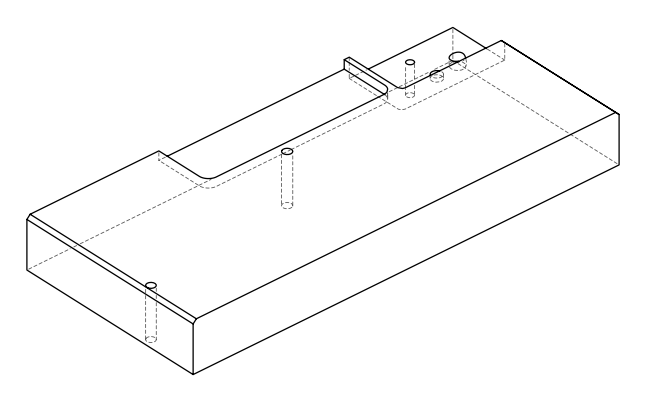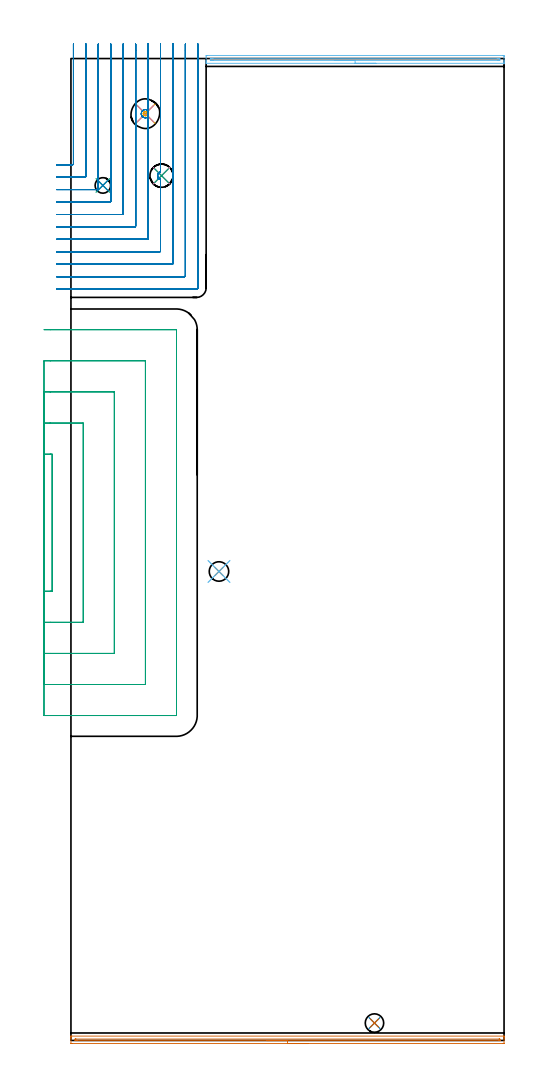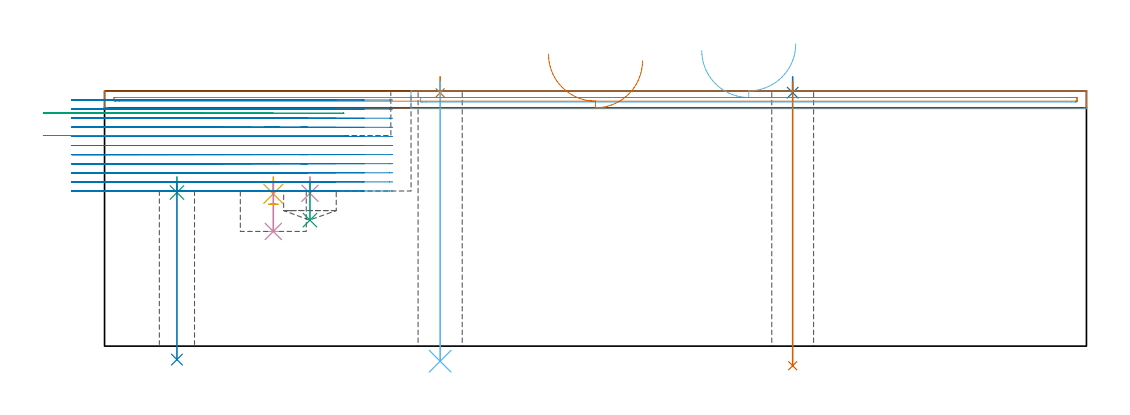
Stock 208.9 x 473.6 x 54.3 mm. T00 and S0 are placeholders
(PLAN: 15 operations, 9 tool changes, 48.9 min)
(1 SPOT_DRILL | STEP1HOLE | NXT0321_9005460120000 | 0.03 min | 8 mm3)
(2 SPOT_DRILL_1 | STEP1HOLE_1 | NXT0321_9005460120000 | 0.03 min | 12 mm3)
(3 SPOT_DRILL_2 | STEP1HOLE_2 | NXT0321_9005460120000 | 0.03 min | 2261 mm3)
(4 SPOT_DRILL_3 | STEP1POCKET | NXT0321_9005460120000 | 0.03 min | 2297 mm3)
(5 SPOT_DRILL_4 | STEP1POCKET_1 | NXT0321_9005460120000 | 0.03 min | 2311 mm3)
(6 DRILL_THROUGH_HOLE_INTO_CENTER | STEP1HOLE | NXT0301_065 | 0.24 min | 3740 mm3)
(7 DRILL_THROUGH_HOLE_INTO_CENTER_1 | STEP1HOLE_1 | UGT0301_205 | 0.24 min | 3354 mm3)
(8 DRILL_THROUGH_HOLE_INTO_CENTER_2 | STEP1HOLE_2 | NXT0301_046 | 0.16 min | 1466 mm3)
(9 DRILL_BLIND_HOLE_INTO_CENTER | STEP1POCKET | NXT0301_083 | 0.04 min | 552 mm3)
(10 DRILL_BLIND_HOLE_INTO_CENTER_1 | STEP1POCKET_1 | NXT0301_128 | 0.05 min | 934 mm3)
(11 MILL_ROUGH_BLIND_HOLE_CONTOUR | STEP1POCKET_1 | UGT0201_129 | Spiral | 0.09 min | 978 mm3)
(12 AREA_MILL | FG_CHAMFER_SURFACE | UGT0205_001 | 2.45 min | 1058 mm3)
(13 AREA_MILL_1 | FG_CHAMFER_SURFACE_1 | UGT0205_001 | 3.49 min | 1354 mm3)
(14 MILL_CORNER_NOTCH_RECTANGULAR | CORNER_NOTCH_RECTANGULAR | NXT0201_009 | Follow Part, ap 2, ae 75% | 33.89 min | 152308 mm3)
(15 MILL_SLOT | SLOT_PARTIAL_RECTANGULAR | UGT0201_104 | Follow Part, ap 5, ae 75% | 8.05 min | 118826 mm3)
(TOOL NXT0321_9005460120000 | NC Spot Drill, 142deg, 12mm, Carbide, Uncoated | D12 PA142 FL30 Z2)
(TOOL NXT0301_065 | Carbide Drill 9.4mm [860.1-0940-075A1-MM 2214] | D9.4 PA140 FL98 Z2)
(TOOL UGT0301_205 | Twist Drill 8.9 mm | D8.9 PA118 FL78 Z2)
(TOOL NXT0301_046 | Carbide Drill 7.5mm [860.1-0750-038A1-MM 2214] | D7.5 PA140 FL53 Z2)
(TOOL NXT0301_083 | Carbide Drill 11.2mm [860.1-1120-056A1-MM 2214] | D11.2 PA140 FL72 Z2)
(TOOL NXT0301_128 | Carbide Drill 12mm [861.1-1200-036A1-GP GC34] | D12 PA150 FL37.4 Z2)
(TOOL UGT0201_129 | Carbide End Mill 11.9 | D11.9 FL15 Z4)
(TOOL UGT0205_001 | Chamfer Mill 20 x 3 x 45 deg. | D20 FL50 Z2)
(TOOL NXT0201_009 | ENDMILL 8mm [2P460-0800-NA 1630] | D8 FL26 Z6)
(TOOL UGT0201_104 | End Mill 20 mm | D20 FL22 Z2)
(OP 1 SPOT_DRILL)
G17 G21 G94 G90
T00 M6
G54
G17 G0 G90 X71.4 Y226.2 S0 M3
G43 Z64.3 H0
G94 G81 G98 Z53.887 F250. R57.3
G80
M5
M2
(OP 2 SPOT_DRILL_1)
G17 G21 G94 G90
T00 M6
G54
G17 G0 G90 X146.4 Y8.4 S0 M3
G43 Z64.3 H0
G94 G81 G98 Z53.917 F250. R57.3
G80
M5
M2
(OP 3 SPOT_DRILL_2)
G17 G21 G94 G90
T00 M6
G54
G17 G0 G90 X15.4 Y412.4 S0 M3
G43 Z64.3 H0
G94 G81 G98 Z32.673 F250. R36.
G80
M5
M2
(OP 4 SPOT_DRILL_3)
G17 G21 G94 G90
T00 M6
G54
G17 G0 G90 X43.7 Y417.1 S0 M3
G43 Z64.3 H0
G94 G81 G98 Z32.518 F250. R36.
G80
M5
M2
(OP 5 SPOT_DRILL_4)
G17 G21 G94 G90
T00 M6
G54
G17 G0 G90 X35.9 Y447. S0 M3
G43 Z64.3 H0
G94 G81 G98 Z32.397 F250. R36.
G80
M5
M2
(OP 6 DRILL_THROUGH_HOLE_INTO_CENTER)
G17 G21 G94 G90
T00 M6
G54
G17 G0 G90 X71.4 Y226.2 S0 M3
G43 Z64.3 H1
G94 G73 G98 Z-3.211 F250. Q8.216 R56.3
G80
M5
M2
(OP 7 DRILL_THROUGH_HOLE_INTO_CENTER_1)
G17 G21 G94 G90
T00 M6
G54
G17 G0 G90 X146.4 Y8.4 S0 M3
G43 Z64.3 H0
G94 G73 G98 Z-4.174 F250. Q8.353 R56.3
G80
M5
M2
(OP 8 DRILL_THROUGH_HOLE_INTO_CENTER_2)
G17 G21 G94 G90
T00 M6
G54
G17 G0 G90 X15.4 Y412.4 S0 M3
G43 Z64.3 H1
G94 G73 G98 Z-2.865 F250. Q7.173 R35.
G80
M5
M2
(OP 9 DRILL_BLIND_HOLE_INTO_CENTER)
G17 G21 G94 G90
T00 M6
G54
G17 G0 G90 X43.7 Y417.1 S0 M3
G43 Z64.3 H1
G94 G81 G98 Z26.8 F250. R35.
G80
M5
M2
(OP 10 DRILL_BLIND_HOLE_INTO_CENTER_1)
G17 G21 G94 G90
T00 M6
G54
G17 G0 G90 X35.9 Y447. S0 M3
G43 Z64.3 H1
G94 G81 G98 Z24.4 F250. R35.
G80
M5
M2
(OP 11 MILL_ROUGH_BLIND_HOLE_CONTOUR)
G17 G21 G94 G90
T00 M6
G54
G17 G0 G90 X35.9 Y447. S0 M3
G43 Z64.3 H0
Z30.2
G94 G3 X36.425 Y447.525 R0.525 F250.
X35.9 Y448.05 R0.525
X34.85 Y447. R1.05
X35.9 Y448.05 R-1.05
X35.375 Y447.525 R0.525
X35.9 Y447. R0.525
G0 Z24.4
G3 X36.425 Y447.525 R0.525
X35.9 Y448.05 R0.525
X34.85 Y447. R1.05
X35.9 Y448.05 R-1.05
X35.375 Y447.525 R0.525
X35.9 Y447. R0.525
G0 Z64.3
M5
M2
(OP 12 AREA_MILL)
G17 G21 G94 G90
T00 M6
G54
G17 G0 G90 X147.05 Y471.3 S1061 M3
G43 Z64.3 H0
G94 G1 X147.012 Z63.428 F250.
X146.898 Z62.563
X146.709 Z61.712
X146.447 Z60.88
X146.113 Z60.074
X145.71 Z59.3
X145.242 Z58.564
X144.71 Z57.872
X144.121 Z57.229
X143.478 Z56.639
X142.786 Z56.108
X142.05 Z55.64
X141.276 Z55.237
X140.47 Z54.903
X139.638 Z54.641
X138.786 Z54.452
X137.922 Z54.338
X137.05 Z54.3
X65.337
X65.21 Y471.303 Z54.288
X65.206 Y471.335 Z54.256
X65.2 Y471.649 Z53.95
Y472.206 Z53.393
Y472.755 Z52.84
Y474.809 Z50.789
X65.202 Y475.091 Z50.505
X65.621 Y475.1 Z50.5
X208.317
X208.48 Y475.099 Z50.501
X208.898 Y475.091 Z50.505
X208.9 Y474.809 Z50.789
Y474.534 Z51.062
Y472.755 Z52.84
Y472.206 Z53.393
Y471.649 Z53.95
Y471.337 Z54.254
X208.891 Y471.303 Z54.288
X208.762 Y471.3 Z54.3
X137.05
Y472.714 Z52.886
X68.455
X67.603 Y472.717 Z52.883
X67.565 Y472.719 Z52.881
X67.21 Y472.755 Z52.845
X67.205 Y473.114 Z52.486
X67.21 Y473.645 Z51.955
X67.528 Y473.681 Z51.919
X67.565 Y473.683 Z51.917
X68.414 Y473.686 Z51.914
X205.645
X206.497 Y473.683 Z51.917
X206.535 Y473.681 Z51.919
X206.89 Y473.645 Z51.955
X206.895 Y473.286 Z52.314
X206.89 Y472.755 Z52.845
X206.572 Y472.719 Z52.881
X206.535 Y472.717 Z52.883
X205.686 Y472.714 Z52.886
X137.05
X136.178 Z52.924
X135.314 Z53.038
X134.462 Z53.226
X133.63 Z53.489
X132.824 Z53.823
X132.05 Z54.225
X131.314 Z54.694
X130.622 Z55.225
X129.979 Z55.815
X129.39 Z56.458
X128.858 Z57.15
X128.39 Z57.886
X127.987 Z58.66
X127.653 Z59.466
X127.391 Z60.298
X127.202 Z61.149
X127.088 Z62.014
X127.05 Z62.886
G0 Z64.3
M5
M2
(OP 13 AREA_MILL_1)
G17 G21 G94 G90
T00 M6
G54
G17 G0 G90 X114.45 Y-1.5 S1061 M3
G43 Z64.3 H0
Z60.7
G94 G1 X114.412 Z59.828 F250.
X114.298 Z58.964
X114.109 Z58.112
X113.847 Z57.28
X113.513 Z56.474
X113.11 Z55.7
X112.641 Z54.964
X112.11 Z54.272
X111.521 Z53.629
X110.878 Z53.04
X110.186 Z52.508
X109.45 Z52.04
X108.676 Z51.637
X107.87 Z51.303
X107.038 Z51.041
X106.186 Z50.852
X105.322 Z50.738
X104.45 Z50.7
X0.592
X0.385 Y-1.498 Z50.702
X0.002 Y-1.491 Z50.705
X0. Y-1.314 Z50.883
Y0.742 Z52.936
Y1.321 Z53.52
Y1.789 Z53.988
X0.006 Y2.089 Z54.28
X0.008 Y2.097 Z54.288
X0.146 Y2.1 Z54.3
X208.754
X208.892 Y2.097 Z54.288
X208.894 Y2.089 Z54.28
X208.9 Y1.788 Z53.987
Y1.321 Z53.52
Y0.742 Z52.936
Y-1.314 Z50.883
X208.898 Y-1.491 Z50.705
X208.514 Y-1.5 Z50.7
X104.45
Y-0.086 Z52.114
X3.21
X2.375 Y-0.084 Z52.116
X2.316 Y-0.083 Z52.117
X2.01 Y-0.069 Z52.131
X2.007 Y0.022 Z52.222
X2.002 Y0.228 Z52.428
X2.007 Y0.535 Z52.735
X2.01 Y0.677 Z52.877
X2.051 Y0.679 Z52.879
X2.153 Y0.683 Z52.883
X2.357 Y0.686 Z52.886
X2.375
X206.525 Y0.685 Z52.885
X206.584 Y0.683 Z52.883
X206.89 Y0.669 Z52.869
X206.893 Y0.578 Z52.778
X206.898 Y0.372 Z52.572
X206.895 Y0.114 Z52.314
X206.89 Y-0.07 Z52.13
X206.883 Y-0.079 Z52.121
X206.865 Y-0.082 Z52.118
X206.817 Y-0.084 Z52.116
X206.72 Y-0.085 Z52.115
X206.525 Y-0.086 Z52.114
X104.45
X103.578 Z52.152
X102.713 Z52.266
X101.862 Z52.455
X101.03 Z52.717
X100.224 Z53.051
X99.45 Z53.454
X98.714 Z53.923
X98.022 Z54.454
X97.379 Z55.043
X96.79 Z55.686
X96.258 Z56.378
X95.79 Z57.114
X95.387 Z57.888
X95.053 Z58.694
X94.791 Z59.526
X94.602 Z60.378
X94.488 Z61.243
X94.45 Z62.114
G0 Z64.3
M5
M2
(OP 14 MILL_CORNER_NOTCH_RECTANGULAR)
G17 G21 G94 G90
T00 M6
G54
G17 G0 G90 X-7. Y422.4 S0 M3
G43 Z64.3 H1
Z52.364
G94 G1 X-4. F250.
X0.805 F500.
G3 X1.2 Y422.795 R0.4
G1 Y477.6
Y480.6 F250.
G0 Z64.3
X-7. Y416.4
Z52.364
G1 X-4.
X6.805 F500.
G3 X7.2 Y416.795 R0.4
G1 Y477.6
Y480.6 F250.
G0 Z64.3
X-7. Y410.4
Z52.364
G1 X-4.
X12.804 F500.
G3 X13.2 Y410.796 R0.4
G1 Y477.6
Y480.6 F250.
G0 Z64.3
X-7. Y404.4
Z52.364
G1 X-4.
X18.804 F500.
G3 X19.2 Y404.796 R0.4
G1 Y477.6
Y480.6 F250.
G0 Z64.3
X-7. Y398.4
Z52.364
G1 X-4.
X24.804 F500.
G3 X25.2 Y398.796 R0.4
G1 Y477.6
Y480.6 F250.
G0 Z64.3
X-7. Y392.4
Z52.364
G1 X-4.
X30.804 F500.
G3 X31.2 Y392.796 R0.4
G1 Y477.6
Y480.6 F250.
G0 Z64.3
X-7. Y386.4
Z52.364
G1 X-4.
X36.804 F500.
G3 X37.2 Y386.796 R0.4
G1 Y445.513
X37.174 Y445.484
G2 X35.931 Y445.013 R1.785
X34.336 Y445.774 R1.949
G1 X34.072 Y446.205
X34.026 Y446.31
X34.012 Y446.354
X33.928 Y446.755
G2 X34.371 Y448.275 R2.045
X36.951 Y448.694 R1.983
X37.2 Y448.511 R2.006
G1 Y477.6
Y480.6 F250.
G0 Z64.3
X-7. Y380.4
Z52.364
G1 X-4.
X42.804 F500.
G3 X43.2 Y380.796 R0.4
G1 Y415.184
X43.047 Y415.225
X42.638 Y415.411
G2 X42.032 Y416.007 R2.091
X42.418 Y418.609 R1.981
G1 X42.814 Y418.887
X42.869 Y418.915
G2 X43.2 Y419.025 R2.105
G1 Y477.6
Y480.6 F250.
G0 Z64.3
X-7. Y374.4
Z52.364
G1 X-4.
X48.803 F500.
G3 X49.2 Y374.797 R0.4
G1 Y477.6
Y480.6 F250.
G0 Z64.3
X-7. Y368.4
Z52.364
G1 X-4.
X54.803 F500.
G3 X55.2 Y368.797 R0.4
G1 Y477.6
Y480.6 F250.
G0 Z64.3
X-7. Y362.4
Z52.364
G1 X-4.
X60.6 F500.
G3 X61.2 Y363. R0.6
G1 Y477.6
Y480.6 F250.
G0 Z64.3
X-7. Y422.4
Z50.427
G1 X-4.
X0.805 F500.
G3 X1.2 Y422.795 R0.4
G1 Y477.6
Y480.6 F250.
G0 Z64.3
X-7. Y416.4
Z50.427
G1 X-4.
X6.805 F500.
G3 X7.2 Y416.795 R0.4
G1 Y477.6
Y480.6 F250.
G0 Z64.3
X-7. Y410.4
Z50.427
G1 X-4.
X12.804 F500.
G3 X13.2 Y410.796 R0.4
G1 Y477.6
Y480.6 F250.
G0 Z64.3
X-7. Y404.4
Z50.427
G1 X-4.
X18.804 F500.
G3 X19.2 Y404.796 R0.4
G1 Y477.6
Y480.6 F250.
G0 Z64.3
X-7. Y398.4
Z50.427
G1 X-4.
X24.804 F500.
G3 X25.2 Y398.796 R0.4
G1 Y477.6
Y480.6 F250.
G0 Z64.3
X-7. Y392.4
Z50.427
G1 X-4.
X30.804 F500.
G3 X31.2 Y392.796 R0.4
G1 Y477.6
Y480.6 F250.
G0 Z64.3
X-7. Y386.4
Z50.427
G1 X-4.
X36.804 F500.
G3 X37.2 Y386.796 R0.4
G1 Y445.513
X37.174 Y445.484
G2 X35.931 Y445.013 R1.785
X34.336 Y445.774 R1.949
G1 X34.072 Y446.205
X34.026 Y446.31
X34.012 Y446.354
X33.928 Y446.755
G2 X34.371 Y448.275 R2.045
X36.951 Y448.694 R1.983
X37.2 Y448.511 R2.006
G1 Y477.6
Y480.6 F250.
G0 Z64.3
X-7. Y380.4
Z50.427
G1 X-4.
X42.804 F500.
G3 X43.2 Y380.796 R0.4
G1 Y415.184
X43.047 Y415.225
X42.638 Y415.411
G2 X42.032 Y416.007 R2.091
X42.418 Y418.609 R1.981
G1 X42.814 Y418.887
X42.869 Y418.915
G2 X43.2 Y419.025 R2.105
G1 Y477.6
Y480.6 F250.
G0 Z64.3
X-7. Y374.4
Z50.427
G1 X-4.
X48.803 F500.
G3 X49.2 Y374.797 R0.4
G1 Y477.6
Y480.6 F250.
G0 Z64.3
X-7. Y368.4
Z50.427
G1 X-4.
X54.803 F500.
G3 X55.2 Y368.797 R0.4
G1 Y477.6
Y480.6 F250.
G0 Z64.3
X-7. Y362.4
Z50.427
G1 X-4.
X60.6 F500.
G3 X61.2 Y363. R0.6
G1 Y477.6
Y480.6 F250.
G0 Z64.3
X-7. Y422.4
Z48.491
G1 X-4.
X0.805 F500.
G3 X1.2 Y422.795 R0.4
G1 Y477.6
Y480.6 F250.
G0 Z64.3
X-7. Y416.4
Z48.491
G1 X-4.
X6.805 F500.
G3 X7.2 Y416.795 R0.4
G1 Y477.6
Y480.6 F250.
G0 Z64.3
X-7. Y410.4
Z48.491
G1 X-4.
X12.804 F500.
G3 X13.2 Y410.796 R0.4
G1 Y477.6
Y480.6 F250.
G0 Z64.3
X-7. Y404.4
Z48.491
G1 X-4.
X18.804 F500.
G3 X19.2 Y404.796 R0.4
G1 Y477.6
Y480.6 F250.
G0 Z64.3
X-7. Y398.4
Z48.491
G1 X-4.
X24.804 F500.
G3 X25.2 Y398.796 R0.4
G1 Y477.6
Y480.6 F250.
G0 Z64.3
X-7. Y392.4
Z48.491
G1 X-4.
X30.804 F500.
G3 X31.2 Y392.796 R0.4
G1 Y477.6
Y480.6 F250.
G0 Z64.3
X-7. Y386.4
Z48.491
G1 X-4.
X36.804 F500.
G3 X37.2 Y386.796 R0.4
G1 Y445.513
X37.174 Y445.484
G2 X35.931 Y445.013 R1.785
X34.336 Y445.774 R1.949
G1 X34.072 Y446.205
X34.026 Y446.31
X34.012 Y446.354
X33.928 Y446.755
G2 X34.371 Y448.275 R2.045
X36.951 Y448.694 R1.983
X37.2 Y448.511 R2.006
G1 Y477.6
Y480.6 F250.
G0 Z64.3
X-7. Y380.4
Z48.491
G1 X-4.
X42.804 F500.
G3 X43.2 Y380.796 R0.4
G1 Y415.184
X43.047 Y415.225
X42.638 Y415.411
G2 X42.032 Y416.007 R2.091
X42.418 Y418.609 R1.981
G1 X42.814 Y418.887
X42.869 Y418.915
G2 X43.2 Y419.025 R2.105
G1 Y477.6
Y480.6 F250.
G0 Z64.3
X-7. Y374.4
Z48.491
G1 X-4.
X48.803 F500.
G3 X49.2 Y374.797 R0.4
G1 Y477.6
Y480.6 F250.
G0 Z64.3
X-7. Y368.4
Z48.491
G1 X-4.
X54.803 F500.
G3 X55.2 Y368.797 R0.4
G1 Y477.6
Y480.6 F250.
G0 Z64.3
X-7. Y362.4
Z48.491
G1 X-4.
X60.6 F500.
G3 X61.2 Y363. R0.6
G1 Y477.6
Y480.6 F250.
G0 Z64.3
X-7. Y422.4
Z46.554
G1 X-4.
X0.805 F500.
G3 X1.2 Y422.795 R0.4
G1 Y477.6
Y480.6 F250.
G0 Z64.3
X-7. Y416.4
Z46.554
G1 X-4.
X6.805 F500.
G3 X7.2 Y416.795 R0.4
G1 Y477.6
Y480.6 F250.
G0 Z64.3
X-7. Y410.4
Z46.554
G1 X-4.
X12.804 F500.
G3 X13.2 Y410.796 R0.4
G1 Y477.6
Y480.6 F250.
G0 Z64.3
X-7. Y404.4
Z46.554
G1 X-4.
X18.804 F500.
G3 X19.2 Y404.796 R0.4
G1 Y477.6
Y480.6 F250.
G0 Z64.3
X-7. Y398.4
Z46.554
G1 X-4.
X24.804 F500.
G3 X25.2 Y398.796 R0.4
G1 Y477.6
Y480.6 F250.
G0 Z64.3
X-7. Y392.4
Z46.554
G1 X-4.
X30.804 F500.
G3 X31.2 Y392.796 R0.4
G1 Y477.6
Y480.6 F250.
G0 Z64.3
X-7. Y386.4
Z46.554
G1 X-4.
X36.804 F500.
G3 X37.2 Y386.796 R0.4
G1 Y445.513
X37.173 Y445.484
G2 X35.931 Y445.013 R1.783
X34.336 Y445.774 R1.949
G1 X34.072 Y446.205
X34.026 Y446.31
X34.012 Y446.354
X33.928 Y446.755
G2 X34.371 Y448.275 R2.045
X36.951 Y448.694 R1.983
X37.2 Y448.511 R2.006
G1 Y477.6
Y480.6 F250.
G0 Z64.3
X-7. Y380.4
Z46.554
G1 X-4.
X42.804 F500.
G3 X43.2 Y380.796 R0.4
G1 Y415.184
X43.047 Y415.225
X42.638 Y415.411
G2 X42.032 Y416.007 R2.091
X42.419 Y418.61 R1.98
G1 X42.814 Y418.887
X42.869 Y418.915
G2 X43.2 Y419.025 R2.105
G1 Y477.6
Y480.6 F250.
G0 Z64.3
X-7. Y374.4
Z46.554
G1 X-4.
X48.803 F500.
G3 X49.2 Y374.797 R0.4
G1 Y477.6
Y480.6 F250.
G0 Z64.3
X-7. Y368.4
Z46.554
G1 X-4.
X54.803 F500.
G3 X55.2 Y368.797 R0.4
G1 Y477.6
Y480.6 F250.
G0 Z64.3
X-7. Y362.4
Z46.554
G1 X-4.
X60.6 F500.
G3 X61.2 Y363. R0.6
G1 Y477.6
Y480.6 F250.
G0 Z64.3
X-7. Y422.4
Z44.618
G1 X-4.
X0.805 F500.
G3 X1.2 Y422.795 R0.4
G1 Y477.6
Y480.6 F250.
G0 Z64.3
X-7. Y416.4
Z44.618
G1 X-4.
X6.805 F500.
G3 X7.2 Y416.795 R0.4
G1 Y477.6
Y480.6 F250.
G0 Z64.3
X-7. Y410.4
Z44.618
G1 X-4.
X12.804 F500.
G3 X13.2 Y410.796 R0.4
G1 Y477.6
Y480.6 F250.
G0 Z64.3
X-7. Y404.4
Z44.618
G1 X-4.
X18.804 F500.
G3 X19.2 Y404.796 R0.4
G1 Y477.6
Y480.6 F250.
G0 Z64.3
X-7. Y398.4
Z44.618
G1 X-4.
X24.804 F500.
G3 X25.2 Y398.796 R0.4
G1 Y477.6
Y480.6 F250.
G0 Z64.3
X-7. Y392.4
Z44.618
G1 X-4.
X30.804 F500.
G3 X31.2 Y392.796 R0.4
G1 Y477.6
Y480.6 F250.
G0 Z64.3
X-7. Y386.4
Z44.618
G1 X-4.
X36.804 F500.
G3 X37.2 Y386.796 R0.4
G1 Y445.513
X37.173 Y445.484
G2 X35.931 Y445.013 R1.783
X34.336 Y445.774 R1.949
G1 X34.072 Y446.205
X34.026 Y446.31
X34.012 Y446.354
X33.928 Y446.755
G2 X34.371 Y448.275 R2.045
X36.951 Y448.694 R1.983
X37.2 Y448.511 R2.006
G1 Y477.6
Y480.6 F250.
G0 Z64.3
X-7. Y380.4
Z44.618
G1 X-4.
X42.804 F500.
G3 X43.2 Y380.796 R0.4
G1 Y415.184
X43.047 Y415.225
X42.638 Y415.411
G2 X42.032 Y416.007 R2.091
X42.419 Y418.61 R1.98
G1 X42.814 Y418.887
X42.869 Y418.915
G2 X43.2 Y419.025 R2.105
G1 Y477.6
Y480.6 F250.
G0 Z64.3
X-7. Y374.4
Z44.618
G1 X-4.
X48.803 F500.
G3 X49.2 Y374.797 R0.4
G1 Y477.6
Y480.6 F250.
G0 Z64.3
X-7. Y368.4
Z44.618
G1 X-4.
X54.803 F500.
G3 X55.2 Y368.797 R0.4
G1 Y477.6
Y480.6 F250.
G0 Z64.3
X-7. Y362.4
Z44.618
G1 X-4.
X60.6 F500.
G3 X61.2 Y363. R0.6
G1 Y477.6
Y480.6 F250.
G0 Z64.3
X-7. Y422.4
Z42.682
G1 X-4.
X0.805 F500.
G3 X1.2 Y422.795 R0.4
G1 Y477.6
Y480.6 F250.
G0 Z64.3
X-7. Y416.4
Z42.682
G1 X-4.
X6.805 F500.
G3 X7.2 Y416.795 R0.4
G1 Y477.6
Y480.6 F250.
G0 Z64.3
X-7. Y410.4
Z42.682
G1 X-4.
X12.804 F500.
G3 X13.2 Y410.796 R0.4
G1 Y477.6
Y480.6 F250.
G0 Z64.3
X-7. Y404.4
Z42.682
G1 X-4.
X18.804 F500.
G3 X19.2 Y404.796 R0.4
G1 Y477.6
Y480.6 F250.
G0 Z64.3
X-7. Y398.4
Z42.682
G1 X-4.
X24.804 F500.
G3 X25.2 Y398.796 R0.4
G1 Y477.6
Y480.6 F250.
G0 Z64.3
X-7. Y392.4
Z42.682
G1 X-4.
X30.804 F500.
G3 X31.2 Y392.796 R0.4
G1 Y477.6
Y480.6 F250.
G0 Z64.3
X-7. Y386.4
Z42.682
G1 X-4.
X36.804 F500.
G3 X37.2 Y386.796 R0.4
G1 Y444.304
Y447.304 F250.
G0 Z64.3
Y446.695
Z42.682
G1 Y449.695
Y477.6 F500.
Y480.6 F250.
G0 Z64.3
X-7. Y380.4
Z42.682
G1 X-4.
X42.804 F500.
G3 X43.2 Y380.796 R0.4
G1 Y415.184
X43.047 Y415.225
X42.638 Y415.411
G2 X42.032 Y416.007 R2.091
X42.418 Y418.609 R1.981
G1 X42.814 Y418.887
X42.869 Y418.915
G2 X43.2 Y419.025 R2.105
G1 Y477.6
Y480.6 F250.
G0 Z64.3
X-7. Y374.4
Z42.682
G1 X-4.
X48.803 F500.
G3 X49.2 Y374.797 R0.4
G1 Y477.6
Y480.6 F250.
G0 Z64.3
X-7. Y368.4
Z42.682
G1 X-4.
X54.803 F500.
G3 X55.2 Y368.797 R0.4
G1 Y477.6
Y480.6 F250.
G0 Z64.3
X-7. Y362.4
Z42.682
G1 X-4.
X60.6 F500.
G3 X61.2 Y363. R0.6
G1 Y477.6
Y480.6 F250.
G0 Z64.3
X-7. Y422.4
Z40.745
G1 X-4.
X0.805 F500.
G3 X1.2 Y422.795 R0.4
G1 Y477.6
Y480.6 F250.
G0 Z64.3
X-7. Y416.4
Z40.745
G1 X-4.
X6.805 F500.
G3 X7.2 Y416.795 R0.4
G1 Y477.6
Y480.6 F250.
G0 Z64.3
X-7. Y410.4
Z40.745
G1 X-4.
X12.804 F500.
G3 X13.2 Y410.796 R0.4
G1 Y477.6
Y480.6 F250.
G0 Z64.3
X-7. Y404.4
Z40.745
G1 X-4.
X18.804 F500.
G3 X19.2 Y404.796 R0.4
G1 Y477.6
Y480.6 F250.
G0 Z64.3
X-7. Y398.4
Z40.745
G1 X-4.
X24.804 F500.
G3 X25.2 Y398.796 R0.4
G1 Y477.6
Y480.6 F250.
G0 Z64.3
X-7. Y392.4
Z40.745
G1 X-4.
X30.804 F500.
G3 X31.2 Y392.796 R0.4
G1 Y477.6
Y480.6 F250.
G0 Z64.3
X-7. Y386.4
Z40.745
G1 X-4.
X36.804 F500.
G3 X37.2 Y386.796 R0.4
G1 Y444.304
Y447.304 F250.
G0 Z64.3
Y446.695
Z40.745
G1 Y449.695
Y477.6 F500.
Y480.6 F250.
G0 Z64.3
X-7. Y380.4
Z40.745
G1 X-4.
X42.804 F500.
G3 X43.2 Y380.796 R0.4
G1 Y415.184
X43.047 Y415.225
X42.638 Y415.411
G2 X42.032 Y416.007 R2.091
X42.418 Y418.609 R1.981
G1 X42.814 Y418.887
X42.869 Y418.915
G2 X43.2 Y419.025 R2.105
G1 Y477.6
Y480.6 F250.
G0 Z64.3
X-7. Y374.4
Z40.745
G1 X-4.
X48.803 F500.
G3 X49.2 Y374.797 R0.4
G1 Y477.6
Y480.6 F250.
G0 Z64.3
X-7. Y368.4
Z40.745
G1 X-4.
X54.803 F500.
G3 X55.2 Y368.797 R0.4
G1 Y477.6
Y480.6 F250.
G0 Z64.3
X-7. Y362.4
Z40.745
G1 X-4.
X60.6 F500.
G3 X61.2 Y363. R0.6
G1 Y477.6
Y480.6 F250.
G0 Z64.3
X-7. Y422.4
Z38.809
G1 X-4.
X0.805 F500.
G3 X1.2 Y422.795 R0.4
G1 Y477.6
Y480.6 F250.
G0 Z64.3
X-7. Y416.4
Z38.809
G1 X-4.
X6.805 F500.
G3 X7.2 Y416.795 R0.4
G1 Y477.6
Y480.6 F250.
G0 Z64.3
X-7. Y410.4
Z38.809
G1 X-4.
X12.804 F500.
G3 X13.2 Y410.796 R0.4
G1 Y477.6
Y480.6 F250.
G0 Z64.3
X-7. Y404.4
Z38.809
G1 X-4.
X18.804 F500.
G3 X19.2 Y404.796 R0.4
G1 Y477.6
Y480.6 F250.
G0 Z64.3
X-7. Y398.4
Z38.809
G1 X-4.
X24.804 F500.
G3 X25.2 Y398.796 R0.4
G1 Y477.6
Y480.6 F250.
G0 Z64.3
X-7. Y392.4
Z38.809
G1 X-4.
X30.804 F500.
G3 X31.2 Y392.796 R0.4
G1 Y477.6
Y480.6 F250.
G0 Z64.3
X-7. Y386.4
Z38.809
G1 X-4.
X36.804 F500.
G3 X37.2 Y386.796 R0.4
G1 Y444.304
Y447.304 F250.
G0 Z64.3
Y446.695
Z38.809
G1 Y449.695
Y477.6 F500.
Y480.6 F250.
G0 Z64.3
X-7. Y380.4
Z38.809
G1 X-4.
X42.804 F500.
G3 X43.2 Y380.796 R0.4
G1 Y415.184
X43.047 Y415.225
X42.638 Y415.411
G2 X42.032 Y416.007 R2.091
X42.418 Y418.609 R1.981
G1 X42.814 Y418.887
X42.869 Y418.915
G2 X43.2 Y419.025 R2.105
G1 Y477.6
Y480.6 F250.
G0 Z64.3
X-7. Y374.4
Z38.809
G1 X-4.
X48.803 F500.
G3 X49.2 Y374.797 R0.4
G1 Y477.6
Y480.6 F250.
G0 Z64.3
X-7. Y368.4
Z38.809
G1 X-4.
X54.803 F500.
G3 X55.2 Y368.797 R0.4
G1 Y477.6
Y480.6 F250.
G0 Z64.3
X-7. Y362.4
Z38.809
G1 X-4.
X60.6 F500.
G3 X61.2 Y363. R0.6
G1 Y477.6
Y480.6 F250.
G0 Z64.3
X-7. Y422.4
Z36.873
G1 X-4.
X0.805 F500.
G3 X1.2 Y422.795 R0.4
G1 Y477.6
Y480.6 F250.
G0 Z64.3
X-7. Y416.4
Z36.873
G1 X-4.
X6.805 F500.
G3 X7.2 Y416.795 R0.4
G1 Y477.6
Y480.6 F250.
G0 Z64.3
X-7. Y410.4
Z36.873
G1 X-4.
X12.804 F500.
G3 X13.2 Y410.796 R0.4
G1 Y477.6
Y480.6 F250.
G0 Z64.3
X-7. Y404.4
Z36.873
G1 X-4.
X18.804 F500.
G3 X19.2 Y404.796 R0.4
G1 Y477.6
Y480.6 F250.
G0 Z64.3
X-7. Y398.4
Z36.873
G1 X-4.
X24.804 F500.
G3 X25.2 Y398.796 R0.4
G1 Y477.6
Y480.6 F250.
G0 Z64.3
X-7. Y392.4
Z36.873
G1 X-4.
X30.804 F500.
G3 X31.2 Y392.796 R0.4
G1 Y477.6
Y480.6 F250.
G0 Z64.3
X-7. Y386.4
Z36.873
G1 X-4.
X36.804 F500.
G3 X37.2 Y386.796 R0.4
G1 Y444.304
Y447.304 F250.
G0 Z64.3
Y446.695
Z36.873
G1 Y449.695
Y477.6 F500.
Y480.6 F250.
G0 Z64.3
X-7. Y380.4
Z36.873
G1 X-4.
X42.804 F500.
G3 X43.2 Y380.796 R0.4
G1 Y415.184
X43.047 Y415.225
X42.638 Y415.411
G2 X42.032 Y416.007 R2.091
X42.418 Y418.609 R1.981
G1 X42.814 Y418.887
X42.869 Y418.915
G2 X43.2 Y419.025 R2.105
G1 Y477.6
Y480.6 F250.
G0 Z64.3
X-7. Y374.4
Z36.873
G1 X-4.
X48.803 F500.
G3 X49.2 Y374.797 R0.4
G1 Y477.6
Y480.6 F250.
G0 Z64.3
X-7. Y368.4
Z36.873
G1 X-4.
X54.803 F500.
G3 X55.2 Y368.797 R0.4
G1 Y477.6
Y480.6 F250.
G0 Z64.3
X-7. Y362.4
Z36.873
G1 X-4.
X60.6 F500.
G3 X61.2 Y363. R0.6
G1 Y477.6
Y480.6 F250.
G0 Z64.3
X-7. Y422.4
Z34.936
G1 X-4.
X0.805 F500.
G3 X1.2 Y422.795 R0.4
G1 Y477.6
Y480.6 F250.
G0 Z64.3
X-7. Y416.4
Z34.936
G1 X-4.
X6.805 F500.
G3 X7.2 Y416.795 R0.4
G1 Y477.6
Y480.6 F250.
G0 Z64.3
X-7. Y410.4
Z34.936
G1 X-4.
X12.804 F500.
G3 X13.2 Y410.796 R0.4
G1 Y477.6
Y480.6 F250.
G0 Z64.3
X-7. Y404.4
Z34.936
G1 X-4.
X18.804 F500.
G3 X19.2 Y404.796 R0.4
G1 Y477.6
Y480.6 F250.
G0 Z64.3
X-7. Y398.4
Z34.936
G1 X-4.
X24.804 F500.
G3 X25.2 Y398.796 R0.4
G1 Y477.6
Y480.6 F250.
G0 Z64.3
X-7. Y392.4
Z34.936
G1 X-4.
X30.804 F500.
G3 X31.2 Y392.796 R0.4
G1 Y477.6
Y480.6 F250.
G0 Z64.3
X-7. Y386.4
Z34.936
G1 X-4.
X36.804 F500.
G3 X37.2 Y386.796 R0.4
G1 Y444.304
Y447.304 F250.
G0 Z64.3
Y446.695
Z34.936
G1 Y449.695
Y477.6 F500.
Y480.6 F250.
G0 Z64.3
X-7. Y380.4
Z34.936
G1 X-4.
X42.804 F500.
G3 X43.2 Y380.796 R0.4
G1 Y415.336
X42.769 Y415.454
X42.729 Y415.466
X42.488 Y415.575
X42.359 Y415.631
X42.267 Y415.721
X42.217 Y415.83
X42.087 Y416.098
X41.969 Y416.467
X41.719 Y416.982
X41.714 Y417.025
X41.716 Y417.08
X42.05 Y417.92
X42.15 Y418.089
G3 X42.506 Y418.518 R4.
G1 X42.655 Y418.605
X42.982 Y418.834
X43.2 Y418.867
Y477.6
Y480.6 F250.
G0 Z64.3
X-7. Y374.4
Z34.936
G1 X-4.
X48.803 F500.
G3 X49.2 Y374.797 R0.4
G1 Y477.6
Y480.6 F250.
G0 Z64.3
X-7. Y368.4
Z34.936
G1 X-4.
X54.803 F500.
G3 X55.2 Y368.797 R0.4
G1 Y477.6
Y480.6 F250.
G0 Z64.3
X-7. Y362.4
Z34.936
G1 X-4.
X60.6 F500.
G3 X61.2 Y363. R0.6
G1 Y477.6
Y480.6 F250.
G0 Z64.3
X-7. Y422.4
Z33.
G1 X-4.
X0.805 F500.
G3 X1.2 Y422.795 R0.4
G1 Y477.6
Y480.6 F250.
G0 Z64.3
X-7. Y416.4
Z33.
G1 X-4.
X6.805 F500.
G3 X7.2 Y416.795 R0.4
G1 Y477.6
Y480.6 F250.
G0 Z64.3
X-7. Y410.4
Z33.
G1 X-4.
X12.804 F500.
G3 X13.2 Y410.796 R0.4
G1 Y477.6
Y480.6 F250.
G0 Z64.3
X-7. Y404.4
Z33.
G1 X-4.
X18.804 F500.
G3 X19.2 Y404.796 R0.4
G1 Y477.6
Y480.6 F250.
G0 Z64.3
X-7. Y398.4
Z33.
G1 X-4.
X24.804 F500.
G3 X25.2 Y398.796 R0.4
G1 Y477.6
Y480.6 F250.
G0 Z64.3
X-7. Y392.4
Z33.
G1 X-4.
X30.804 F500.
G3 X31.2 Y392.796 R0.4
G1 Y477.6
Y480.6 F250.
G0 Z64.3
X-7. Y386.4
Z33.
G1 X-4.
X36.804 F500.
G3 X37.2 Y386.796 R0.4
G1 Y444.304
Y447.304 F250.
G0 Z64.3
Y446.695
Z33.
G1 Y449.695
Y477.6 F500.
Y480.6 F250.
G0 Z64.3
X-7. Y380.4
Z33.
G1 X-4.
X42.804 F500.
G3 X43.2 Y380.796 R0.4
G1 Y415.593
G2 X42.962 Y415.688 R1.657
G1 X42.604 Y415.968
X42.317 Y416.315
G2 X42.783 Y418.403 R1.62
G1 X43.18 Y418.6
X43.2 Y418.606
Y477.6
Y480.6 F250.
G0 Z64.3
X-7. Y374.4
Z33.
G1 X-4.
X48.803 F500.
G3 X49.2 Y374.797 R0.4
G1 Y477.6
Y480.6 F250.
G0 Z64.3
X-7. Y368.4
Z33.
G1 X-4.
X54.803 F500.
G3 X55.2 Y368.797 R0.4
G1 Y477.6
Y480.6 F250.
G0 Z64.3
X-7. Y362.4
Z33.
G1 X-4.
X60.6 F500.
G3 X61.2 Y363. R0.6
G1 Y477.6
Y480.6 F250.
G0 Z64.3
M5
M2
(OP 15 MILL_SLOT)
G17 G21 G94 G90
T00 M6
G54
G17 G0 G90 X-13. Y216.7 S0 M3
G43 Z64.3 H0
Z49.55
G94 G1 X-10. F250.
X-9.1 F500.
Y282.8
X-10.
X-13. F250.
Y201.7
X-10.
X5.9 F500.
Y297.8
X-10.
X-13. F250.
Y186.7
X-10.
X20.9 F500.
Y312.8
X-10.
X-13. F250.
Y171.7
X-10.
X35.9 F500.
Y327.8
X-10.
X-13. F250.
Y156.7
X-10.
X50.8 F500.
X50.855 Y156.705
X50.895 Y156.745
X50.9 Y156.8
Y342.7
X50.895 Y342.755
X50.855 Y342.795
X50.8 Y342.8
X-10.
X-13. F250.
G0 Y216.7 Z44.8
G1 X-10.
X-9.1 F500.
Y282.8
X-10.
X-13. F250.
Y201.7
X-10.
X5.9 F500.
Y297.8
X-10.
X-13. F250.
Y186.7
X-10.
X20.9 F500.
Y312.8
X-10.
X-13. F250.
Y171.7
X-10.
X35.9 F500.
Y327.8
X-10.
X-13. F250.
Y156.7
X-10.
X50.8 F500.
X50.855 Y156.705
X50.895 Y156.745
X50.9 Y156.8
Y342.7
X50.895 Y342.755
X50.855 Y342.795
X50.8 Y342.8
X-10.
X-13. F250.
G0 Z64.3
M5
M2
